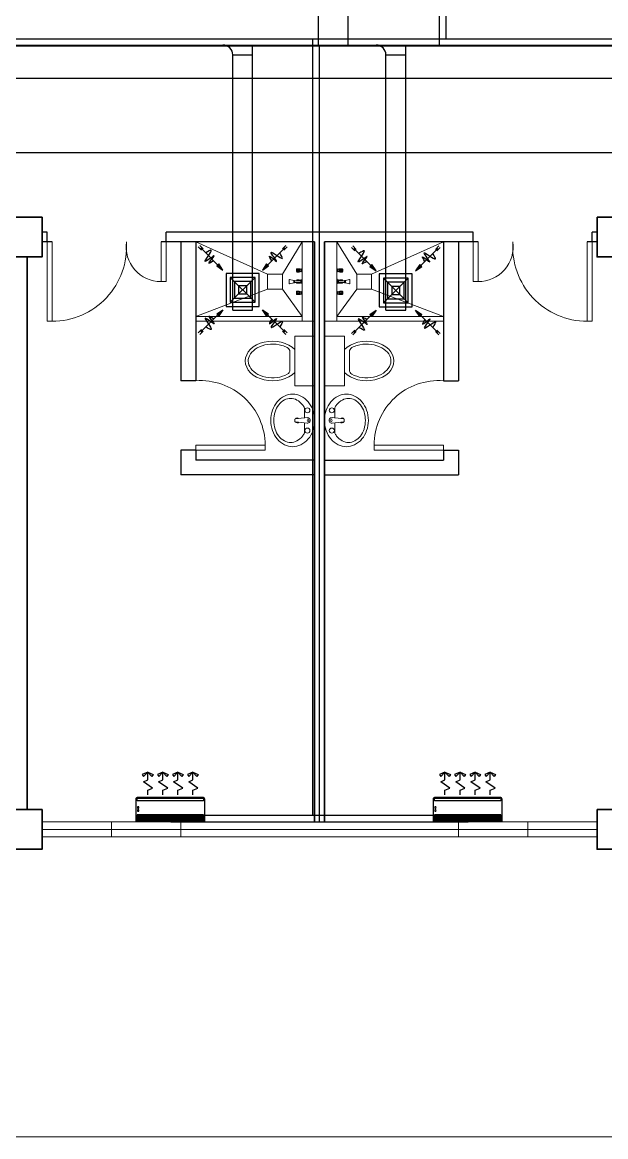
# Model space of a CAD drawing. Header units: millimetres. Extents: x 103 to 228, y 86 to 129.
# Drawn here: x 135.3 to 141.19, y 86.36 to 97.6 of the extents above; entities that cross this region are included whole.
import ezdxf

# ---------------------------------------------------------------- set-up
doc = ezdxf.new("R2010")
doc.units = ezdxf.units.MM
for name, color, linetype in [('ahu line', 150, 'Continuous'), ('AIR', 7, 'Continuous'), ('AIR-00', 8, 'Continuous'), ('AIR-02', 2, 'Continuous'), ('AIR-03', 30, 'Continuous'), ('exhaust', 130, 'Continuous'), ('fcu line', 3, 'Continuous'), ('fcu return', 240, 'Continuous')]:
    doc.layers.add(name, color=color, linetype=linetype)

# ---------------------------------------------------------------- blocks, each defined once
blk = doc.blocks.new('CARRIER-S30-32 (FCD)')
at = {"layer": 'AIR-00'}
for p, q in [((0.825, -0.05), (-0.825, -0.05)), ((0.825, -0.075), (-0.825, -0.075)), ((0.825, -0.1), (-0.825, -0.1)), ((0.825, -0.125), (-0.825, -0.125)), ((0.825, -0.15), (-0.825, -0.15)), ((-0.6, -0.025), (-0.6, -0.175)), ((-0.4, -0.025), (-0.4, -0.175)), ((-0.2, -0.025), (-0.2, -0.175)), ((0, -0.025), (0, -0.175)), ((0.2, -0.025), (0.2, -0.175)), ((0.4, -0.025), (0.4, -0.175)), ((0.6, -0.025), (0.6, -0.175))]:
    blk.add_line(p, q, dxfattribs=at)
for points in [[(-0.825, -0.025), (0.825, -0.025), (0.825, -0.175), (-0.825, -0.175)], [(-0.664, -1.134), (-0.562, -1.239), (-0.697, -1.177)], [(-0.461, -1.134), (-0.562, -1.239), (-0.428, -1.177)], [(-0.289, -1.134), (-0.188, -1.239), (-0.322, -1.177)], [(-0.086, -1.134), (-0.188, -1.239), (-0.053, -1.177)], [(0.086, -1.134), (0.187, -1.239), (0.053, -1.177)], [(0.289, -1.134), (0.187, -1.239), (0.322, -1.177)], [(0.461, -1.134), (0.562, -1.239), (0.428, -1.177)], [(0.664, -1.134), (0.562, -1.239), (0.697, -1.177)]]:
    blk.add_lwpolyline(points, close=True, dxfattribs=at)
blk.add_lwpolyline([(-0.8, -0.595), (0.8, -0.595, 0.414214), (0.825, -0.57), (0.825, -0.525), (-0.825, -0.525), (-0.825, -0.57, 0.414214)], format="xyb", close=True, dxfattribs=at)
for points in [[(-0.562, -0.678), (-0.562, -0.794), (-0.44, -0.843), (-0.667, -0.996), (-0.562, -1.044), (-0.562, -1.239)], [(-0.188, -0.678), (-0.188, -0.794), (-0.065, -0.843), (-0.292, -0.996), (-0.188, -1.044), (-0.188, -1.239)], [(0.187, -0.678), (0.187, -0.794), (0.31, -0.843), (0.083, -0.996), (0.187, -1.044), (0.187, -1.239)], [(0.562, -0.678), (0.562, -0.794), (0.685, -0.843), (0.458, -0.996), (0.562, -1.044), (0.562, -1.239)]]:
    blk.add_lwpolyline(points, dxfattribs=at)
at = {"layer": 'AIR-02'}
for centre in [(-0.8, -0.285), (-0.8, -0.36)]:
    blk.add_circle(centre, 0.0187, dxfattribs=at)
at = {"layer": 'AIR-03'}
blk.add_lwpolyline([(-0.8, -0.62), (0.8, -0.62, 0.414214), (0.85, -0.57), (0.85, 0), (-0.85, 0), (-0.85, -0.57, 0.414214)], format="xyb", close=True, dxfattribs=at)
blk = doc.blocks.new('GRILL-C-IN')
at = {"layer": 'AIR-00', "ltscale": 3}
for p, q in [((-0.623, 0.601), (-0.674, 0.651)), ((-0.601, 0.623), (-0.651, 0.674)), ((-0.637, 0.637), (-0.3, 0.3)), ((0.637, 0.637), (0.3, 0.3)), ((0.601, 0.623), (0.651, 0.674)), ((0.623, 0.601), (0.674, 0.651)), ((-0.637, -0.637), (-0.3, -0.3)), ((0.637, -0.637), (0.3, -0.3)), ((-0.623, -0.601), (-0.674, -0.651)), ((-0.601, -0.623), (-0.651, -0.674)), ((0.601, -0.623), (0.651, -0.674)), ((0.623, -0.601), (0.674, -0.651))]:
    blk.add_line(p, q, dxfattribs=at)
at = {"layer": 'AIR-00', "color": 50}
for p, q in [((-0.188, 0.187), (0.187, -0.188)), ((0.187, 0.187), (-0.188, -0.188))]:
    blk.add_line(p, q, dxfattribs=at)
at = {"layer": 'AIR-00', "ltscale": 3}
for points in [[(-0.362, 0.393), (-0.393, 0.362), (-0.3, 0.3)], [(0.393, 0.362), (0.362, 0.393), (0.3, 0.3)], [(-0.362, -0.393), (-0.393, -0.362), (-0.3, -0.3)], [(0.393, -0.362), (0.362, -0.393), (0.3, -0.3)]]:
    blk.add_lwpolyline(points, close=True, dxfattribs=at)
at = {"layer": 'AIR-00', "color": 50}
for points in [[(-0.188, -0.188), (0.187, -0.188), (0.187, 0.187), (-0.188, 0.187)], [(-0.125, -0.125), (0.125, -0.125), (0.125, 0.125), (-0.125, 0.125)], [(-0.062, -0.062), (0.062, -0.062), (0.062, 0.062), (-0.062, 0.062)]]:
    blk.add_lwpolyline(points, close=True, dxfattribs=at)
at = {"layer": 'AIR-00', "ltscale": 3}
for points in [[(-0.441, 0.441), (-0.512, 0.404), (-0.432, 0.514), (-0.568, 0.43), (-0.477, 0.6), (-0.561, 0.561)], [(0.441, 0.441), (0.404, 0.512), (0.514, 0.432), (0.43, 0.568), (0.6, 0.477), (0.561, 0.561)], [(-0.441, -0.441), (-0.512, -0.404), (-0.432, -0.514), (-0.568, -0.43), (-0.477, -0.6), (-0.561, -0.561)], [(0.441, -0.441), (0.404, -0.512), (0.514, -0.432), (0.43, -0.568), (0.6, -0.477), (0.561, -0.561)]]:
    blk.add_spline(points, degree=3, dxfattribs=at)
for points in [[(-0.3, 0.3), (-0.362, 0.393), (-0.393, 0.362)], [(0.3, 0.3), (0.393, 0.362), (0.362, 0.393)], [(-0.3, -0.3), (-0.362, -0.393), (-0.393, -0.362)], [(0.3, -0.3), (0.393, -0.362), (0.362, -0.393)]]:
    blk.add_solid(points, dxfattribs=at)
at = {"layer": 'AIR-03', "color": 6}
blk.add_lwpolyline([(-0.25, -0.25), (0.25, -0.25), (0.25, 0.25), (-0.25, 0.25)], close=True, dxfattribs=at)

msp = doc.modelspace()

# ---------------------------------------------------------------- linework, layer by layer
at = {"color": 8, "lineweight": 25}
for p, q in [((135.55, 95.482), (135.5, 95.482)), ((135.55, 95.382), (135.55, 95.482)), ((138.35, 95.482), (136.75, 95.482)), ((136.75, 95.382), (136.75, 95.482)), ((139.85, 95.482), (138.25, 95.482)), ((139.85, 95.382), (139.85, 95.482)), ((141.1, 95.482), (141.05, 95.482)), ((141.05, 95.382), (141.05, 95.482)), ((135.6, 95.382), (135.5, 95.382)), ((138.25, 95.382), (136.7, 95.382)), ((138.25, 89.532), (138.25, 95.382)), ((138.25, 95.382), (138.25, 89.532)), ((138.35, 89.532), (138.35, 95.382)), ((138.35, 95.382), (138.35, 89.532)), ((139.9, 95.382), (138.35, 95.382)), ((141.1, 95.382), (141, 95.382)), ((135.35, 89.657), (135.35, 95.232)), ((135.35, 95.232), (135.35, 89.657))]:
    msp.add_line(p, q, dxfattribs=at)
at = {"color": 8, "lineweight": 25, "ltscale": 0.3}
for p, q in [((136.9, 95.382), (136.9, 93.982)), ((137.05, 95.382), (137.05, 93.982)), ((139.55, 95.382), (139.55, 93.982)), ((139.7, 95.382), (139.7, 93.982)), ((137.05, 93.982), (136.9, 93.982)), ((139.55, 93.982), (139.7, 93.982)), ((136.9, 93.282), (136.9, 93.032)), ((137.05, 93.282), (136.9, 93.282)), ((137.05, 93.282), (137.05, 93.182)), ((139.55, 93.282), (139.55, 93.182)), ((139.55, 93.282), (139.7, 93.282)), ((139.7, 93.282), (139.7, 93.032)), ((138.25, 93.182), (137.05, 93.182)), ((138.35, 93.182), (139.55, 93.182)), ((138.25, 93.032), (136.9, 93.032)), ((138.35, 93.032), (139.7, 93.032))]:
    msp.add_line(p, q, dxfattribs=at)
at = {"color": 8, "lineweight": 9, "ltscale": 0.3}
for p, q in [((137.775, 95.057), (137.05, 95.382)), ((137.925, 95.057), (138.125, 95.382)), ((138.675, 95.057), (138.475, 95.382)), ((138.825, 95.057), (139.55, 95.382)), ((137.775, 94.907), (137.05, 94.632)), ((137.925, 94.907), (138.125, 94.632)), ((138.675, 94.907), (138.475, 94.632)), ((138.825, 94.907), (139.55, 94.632))]:
    msp.add_line(p, q, dxfattribs=at)
at = {"color": 8, "lineweight": 9}
for p, q in [((138.125, 95.382), (138.125, 94.582)), ((138.475, 95.382), (138.475, 94.582)), ((138.066, 95.109), (138.066, 95.083)), ((138.066, 95.109), (138.067, 95.109)), ((138.067, 95.109), (138.069, 95.112)), ((138.067, 95.109), (138.067, 95.083)), ((138.069, 95.112), (138.069, 95.079)), ((138.069, 95.112), (138.091, 95.112)), ((138.078, 95.109), (138.09, 95.109)), ((138.078, 95.102), (138.09, 95.102)), ((138.091, 95.112), (138.095, 95.11)), ((138.091, 95.109), (138.091, 95.102)), ((138.097, 95.11), (138.103, 95.11)), ((138.103, 95.11), (138.105, 95.109)), ((138.103, 95.11), (138.103, 95.082)), ((138.105, 95.109), (138.105, 95.082)), ((138.117, 95.107), (138.105, 95.107)), ((138.124, 95.113), (138.117, 95.109)), ((138.117, 95.109), (138.117, 95.082)), ((138.124, 95.113), (138.124, 95.079)), ((138.124, 95.113), (138.125, 95.113)), ((138.125, 95.113), (138.125, 95.079)), ((138.475, 95.113), (138.475, 95.079)), ((138.475, 95.113), (138.475, 95.079)), ((138.475, 95.113), (138.482, 95.109)), ((138.475, 95.113), (138.475, 95.113)), ((138.482, 95.109), (138.482, 95.082)), ((138.482, 95.107), (138.494, 95.107)), ((138.496, 95.11), (138.494, 95.109)), ((138.494, 95.109), (138.494, 95.082)), ((138.496, 95.11), (138.496, 95.082)), ((138.502, 95.11), (138.496, 95.11)), ((138.508, 95.112), (138.504, 95.11)), ((138.53, 95.112), (138.508, 95.112)), ((138.508, 95.109), (138.508, 95.102)), ((138.521, 95.109), (138.509, 95.109)), ((138.521, 95.102), (138.509, 95.102)), ((138.53, 95.112), (138.53, 95.079)), ((138.532, 95.109), (138.53, 95.112)), ((138.532, 95.109), (138.532, 95.083)), ((138.533, 95.109), (138.532, 95.109)), ((138.533, 95.109), (138.533, 95.083)), ((137.993, 94.963), (137.993, 95.001)), ((138.039, 94.994), (137.997, 95.003)), ((138.047, 94.994), (138.039, 94.994)), ((138.039, 94.994), (138.039, 94.97)), ((138.039, 94.994), (138.039, 94.97)), ((138.047, 94.97), (138.047, 94.994)), ((138.047, 94.99), (138.109, 94.99)), ((138.066, 95.083), (138.067, 95.083)), ((138.066, 94.995), (138.066, 94.99)), ((138.066, 94.995), (138.067, 94.995)), ((138.067, 95.083), (138.069, 95.079)), ((138.067, 94.995), (138.069, 94.999)), ((138.067, 94.995), (138.067, 94.99)), ((138.069, 95.079), (138.091, 95.079)), ((138.069, 94.999), (138.069, 94.99)), ((138.069, 94.999), (138.091, 94.999)), ((138.078, 95.09), (138.09, 95.09)), ((138.078, 95.083), (138.09, 95.083)), ((138.078, 94.995), (138.09, 94.995)), ((138.091, 95.083), (138.091, 95.09)), ((138.091, 95.079), (138.095, 95.081)), ((138.091, 94.999), (138.095, 94.997)), ((138.091, 94.995), (138.091, 94.99)), ((138.097, 95.082), (138.103, 95.082)), ((138.097, 94.996), (138.103, 94.996)), ((138.103, 95.082), (138.105, 95.082)), ((138.103, 94.996), (138.103, 94.99)), ((138.103, 94.996), (138.105, 94.995)), ((138.117, 95.084), (138.105, 95.084)), ((138.105, 94.995), (138.105, 94.99)), ((138.109, 94.993), (138.105, 94.993)), ((138.109, 94.965), (138.109, 94.999)), ((138.109, 94.999), (138.119, 94.999)), ((138.109, 94.99), (138.109, 94.975)), ((138.124, 95.079), (138.117, 95.082)), ((138.119, 94.999), (138.125, 95.011)), ((138.119, 94.965), (138.119, 94.999)), ((138.119, 94.999), (138.119, 94.965)), ((138.124, 95.079), (138.125, 95.079)), ((138.125, 95.011), (138.125, 94.953)), ((138.475, 95.079), (138.482, 95.082)), ((138.475, 95.079), (138.475, 95.079)), ((138.48, 94.999), (138.475, 95.011)), ((138.475, 95.011), (138.475, 94.953)), ((138.48, 94.965), (138.48, 94.999)), ((138.49, 94.999), (138.48, 94.999)), ((138.48, 94.999), (138.48, 94.965)), ((138.482, 95.084), (138.494, 95.084)), ((138.49, 94.965), (138.49, 94.999)), ((138.49, 94.993), (138.494, 94.993)), ((138.552, 94.99), (138.49, 94.99)), ((138.49, 94.99), (138.49, 94.975)), ((138.496, 95.082), (138.494, 95.082)), ((138.496, 94.996), (138.494, 94.995)), ((138.494, 94.995), (138.494, 94.99)), ((138.502, 95.082), (138.496, 95.082)), ((138.496, 94.996), (138.496, 94.99)), ((138.502, 94.996), (138.496, 94.996)), ((138.508, 95.079), (138.504, 95.081)), ((138.508, 94.999), (138.504, 94.997)), ((138.508, 95.083), (138.508, 95.09)), ((138.53, 95.079), (138.508, 95.079)), ((138.53, 94.999), (138.508, 94.999)), ((138.508, 94.995), (138.508, 94.99)), ((138.521, 95.09), (138.509, 95.09)), ((138.521, 95.083), (138.509, 95.083)), ((138.521, 94.995), (138.509, 94.995)), ((138.532, 95.083), (138.53, 95.079)), ((138.53, 94.999), (138.53, 94.99)), ((138.532, 94.995), (138.53, 94.999)), ((138.533, 95.083), (138.532, 95.083)), ((138.532, 94.995), (138.532, 94.99)), ((138.533, 94.995), (138.532, 94.995)), ((138.533, 94.995), (138.533, 94.99)), ((138.552, 94.994), (138.56, 94.994)), ((138.552, 94.97), (138.552, 94.994)), ((138.56, 94.994), (138.602, 95.003)), ((138.56, 94.994), (138.56, 94.97)), ((138.56, 94.994), (138.56, 94.97)), ((138.606, 94.963), (138.606, 95.001)), ((138.039, 94.97), (137.997, 94.961)), ((138.039, 94.97), (138.047, 94.97)), ((138.109, 94.975), (138.047, 94.975)), ((138.066, 94.975), (138.066, 94.969)), ((138.066, 94.969), (138.067, 94.969)), ((138.066, 94.882), (138.067, 94.882)), ((138.066, 94.882), (138.066, 94.855)), ((138.067, 94.975), (138.067, 94.969)), ((138.067, 94.969), (138.069, 94.965)), ((138.067, 94.882), (138.069, 94.885)), ((138.067, 94.882), (138.067, 94.855)), ((138.069, 94.975), (138.069, 94.965)), ((138.069, 94.965), (138.091, 94.965)), ((138.069, 94.885), (138.091, 94.885)), ((138.069, 94.885), (138.069, 94.852)), ((138.078, 94.969), (138.09, 94.969)), ((138.078, 94.882), (138.09, 94.882)), ((138.078, 94.875), (138.09, 94.875)), ((138.091, 94.969), (138.091, 94.975)), ((138.091, 94.965), (138.095, 94.968)), ((138.091, 94.885), (138.095, 94.883)), ((138.091, 94.882), (138.091, 94.874)), ((138.097, 94.968), (138.103, 94.968)), ((138.097, 94.882), (138.103, 94.882)), ((138.103, 94.975), (138.103, 94.968)), ((138.103, 94.968), (138.105, 94.969)), ((138.103, 94.882), (138.103, 94.854)), ((138.103, 94.882), (138.105, 94.882)), ((138.105, 94.975), (138.105, 94.969)), ((138.109, 94.971), (138.105, 94.971)), ((138.105, 94.882), (138.105, 94.855)), ((138.117, 94.88), (138.105, 94.88)), ((138.119, 94.965), (138.109, 94.965)), ((138.124, 94.886), (138.117, 94.882)), ((138.117, 94.882), (138.117, 94.855)), ((138.125, 94.953), (138.119, 94.965)), ((138.124, 94.886), (138.125, 94.886)), ((138.124, 94.886), (138.124, 94.851)), ((138.125, 94.886), (138.125, 94.851)), ((138.475, 94.953), (138.48, 94.965)), ((138.475, 94.886), (138.475, 94.886)), ((138.475, 94.886), (138.482, 94.882)), ((138.475, 94.886), (138.475, 94.851)), ((138.475, 94.886), (138.475, 94.851)), ((138.48, 94.965), (138.49, 94.965)), ((138.482, 94.882), (138.482, 94.855)), ((138.482, 94.88), (138.494, 94.88)), ((138.49, 94.975), (138.552, 94.975)), ((138.49, 94.971), (138.494, 94.971)), ((138.494, 94.975), (138.494, 94.969)), ((138.496, 94.968), (138.494, 94.969)), ((138.494, 94.882), (138.494, 94.855)), ((138.496, 94.882), (138.494, 94.882)), ((138.496, 94.975), (138.496, 94.968)), ((138.502, 94.968), (138.496, 94.968)), ((138.502, 94.882), (138.496, 94.882)), ((138.496, 94.882), (138.496, 94.854)), ((138.508, 94.965), (138.504, 94.968)), ((138.508, 94.885), (138.504, 94.883)), ((138.508, 94.969), (138.508, 94.975)), ((138.53, 94.965), (138.508, 94.965)), ((138.53, 94.885), (138.508, 94.885)), ((138.508, 94.882), (138.508, 94.874)), ((138.521, 94.969), (138.509, 94.969)), ((138.521, 94.882), (138.509, 94.882)), ((138.521, 94.875), (138.509, 94.875)), ((138.53, 94.975), (138.53, 94.965)), ((138.532, 94.969), (138.53, 94.965)), ((138.532, 94.882), (138.53, 94.885)), ((138.53, 94.885), (138.53, 94.852)), ((138.532, 94.975), (138.532, 94.969)), ((138.533, 94.969), (138.532, 94.969)), ((138.533, 94.882), (138.532, 94.882)), ((138.532, 94.882), (138.532, 94.855)), ((138.533, 94.975), (138.533, 94.969)), ((138.533, 94.882), (138.533, 94.855)), ((138.56, 94.97), (138.552, 94.97)), ((138.56, 94.97), (138.602, 94.961)), ((138.066, 94.855), (138.067, 94.855)), ((138.067, 94.855), (138.069, 94.852)), ((138.069, 94.852), (138.091, 94.852)), ((138.078, 94.862), (138.09, 94.862)), ((138.078, 94.855), (138.09, 94.855)), ((138.091, 94.855), (138.091, 94.863)), ((138.091, 94.852), (138.095, 94.854)), ((138.097, 94.854), (138.103, 94.854)), ((138.103, 94.854), (138.105, 94.855)), ((138.117, 94.857), (138.105, 94.857)), ((138.124, 94.851), (138.117, 94.855)), ((138.124, 94.851), (138.125, 94.851)), ((138.475, 94.851), (138.482, 94.855)), ((138.475, 94.851), (138.475, 94.851)), ((138.482, 94.857), (138.494, 94.857)), ((138.496, 94.854), (138.494, 94.855)), ((138.502, 94.854), (138.496, 94.854)), ((138.508, 94.852), (138.504, 94.854)), ((138.508, 94.855), (138.508, 94.863)), ((138.53, 94.852), (138.508, 94.852)), ((138.521, 94.862), (138.509, 94.862)), ((138.521, 94.855), (138.509, 94.855)), ((138.532, 94.855), (138.53, 94.852)), ((138.533, 94.855), (138.532, 94.855)), ((138.25, 94.432), (138.05, 94.432)), ((138.05, 94.432), (138.05, 93.932)), ((138.25, 93.932), (138.25, 94.432)), ((138.35, 94.432), (138.55, 94.432)), ((138.35, 93.932), (138.35, 94.432)), ((138.55, 94.432), (138.55, 93.932)), ((138, 94.273), (138, 94.092)), ((138.6, 94.273), (138.6, 94.092)), ((138.05, 93.932), (138.25, 93.932)), ((138.55, 93.932), (138.35, 93.932)), ((138.148, 93.606), (138.148, 93.709)), ((138.452, 93.606), (138.452, 93.709)), ((138.052, 93.597), (138.173, 93.61)), ((138.052, 93.568), (138.173, 93.554)), ((138.35, 93.632), (138.35, 91.532)), ((138.547, 93.597), (138.426, 93.61)), ((138.547, 93.568), (138.426, 93.554)), ((135.5, 89.532), (138.25, 89.532)), ((135.5, 89.532), (135.5, 89.382)), ((136.2, 89.532), (136.2, 89.382)), ((136.9, 89.382), (136.9, 89.532)), ((138.25, 89.532), (138.35, 89.532)), ((141.1, 89.532), (138.35, 89.532)), ((139.7, 89.532), (139.7, 89.382)), ((140.4, 89.532), (140.4, 89.382)), ((141.1, 89.382), (141.1, 89.532)), ((136.9, 89.457), (135.5, 89.457)), ((135.5, 89.382), (138.35, 89.382)), ((136.9, 89.457), (139.7, 89.457)), ((141.1, 89.382), (138.35, 89.382)), ((141.1, 89.457), (139.7, 89.457)), ((144.85, 86.357), (129.525, 86.357))]:
    msp.add_line(p, q, dxfattribs=at)
at = {"color": 8, "lineweight": 35}
for points in [[(135.1, 95.632), (135.5, 95.632), (135.5, 95.232), (135.1, 95.232)], [(141.1, 95.632), (141.5, 95.632), (141.5, 95.232), (141.1, 95.232)], [(135.1, 89.657), (135.5, 89.657), (135.5, 89.257), (135.1, 89.257)], [(141.1, 89.657), (141.5, 89.657), (141.5, 89.257), (141.1, 89.257)]]:
    msp.add_lwpolyline(points, close=True, dxfattribs=at)
at = {"color": 8, "lineweight": 13, "ltscale": 0.03}
for points in [[(135.6, 95.382), (135.55, 95.382), (135.55, 94.582), (135.6, 94.582)], [(136.75, 95.382), (136.7, 95.382), (136.7, 94.982), (136.75, 94.982)], [(139.85, 95.382), (139.9, 95.382), (139.9, 94.982), (139.85, 94.982)], [(141, 95.382), (141.05, 95.382), (141.05, 94.582), (141, 94.582)], [(137.05, 93.282), (137.05, 93.332), (137.75, 93.332), (137.75, 93.282)], [(139.55, 93.282), (139.55, 93.332), (138.85, 93.332), (138.85, 93.282)]]:
    msp.add_lwpolyline(points, close=True, dxfattribs=at)
at = {"color": 8, "lineweight": 9, "ltscale": 0.03}
for points in [[(137.925, 94.907), (137.925, 95.057), (137.775, 95.057), (137.775, 94.907)], [(138.675, 94.907), (138.675, 95.057), (138.825, 95.057), (138.825, 94.907)]]:
    msp.add_lwpolyline(points, close=True, dxfattribs=at)
at = {"color": 8, "lineweight": 9, "ltscale": 0.3}
for points in [[(138.125, 94.632), (137.05, 94.632), (137.05, 94.582), (138.25, 94.582), (138.25, 94.582)], [(138.475, 94.632), (139.55, 94.632), (139.55, 94.582), (138.35, 94.582), (138.35, 94.582)]]:
    msp.add_lwpolyline(points, dxfattribs=at)
at = {"color": 8, "lineweight": 9}
for points in [[(138.029, 93.847, 0.11576), (137.946, 93.828, 0.104047), (137.872, 93.769, 0.090875), (137.825, 93.686, 0.083344), (137.808, 93.582, 0.083344), (137.825, 93.479, 0.090875), (137.872, 93.395, 0.104047), (137.946, 93.336, 0.11576), (138.029, 93.317, 0.11576), (138.111, 93.336, 0.104047), (138.185, 93.395, 0.090875), (138.232, 93.479, 0.083344), (138.25, 93.582, 0.083344), (138.232, 93.686, 0.090875), (138.185, 93.769, 0.104047), (138.111, 93.828, 0.11576)], [(138.571, 93.847, -0.11576), (138.653, 93.828, -0.104047), (138.727, 93.769, -0.090875), (138.774, 93.686, -0.083344), (138.792, 93.582, -0.083344), (138.774, 93.479, -0.090875), (138.727, 93.395, -0.104047), (138.653, 93.336, -0.11576), (138.571, 93.317, -0.11576), (138.488, 93.336, -0.104047), (138.414, 93.395, -0.090875), (138.367, 93.479, -0.083344), (138.35, 93.582, -0.083344), (138.367, 93.686, -0.090875), (138.414, 93.769, -0.104047), (138.488, 93.828, -0.11576)]]:
    msp.add_lwpolyline(points, format="xyb", close=True, dxfattribs=at)
for points in [[(138.008, 93.805, 0.124838), (137.945, 93.789, 0.105788), (137.887, 93.739, 0.086697), (137.851, 93.67, 0.076776), (137.838, 93.582, 0.076776), (137.851, 93.495, 0.086697), (137.887, 93.425, 0.105788), (137.945, 93.375, 0.124838), (138.008, 93.36, 0.124838), (138.07, 93.375, 0.105788), (138.128, 93.425, 0.040067), (138.148, 93.455), (138.148, 93.558, 0.040067)], [(138.592, 93.805, -0.124838), (138.654, 93.789, -0.105788), (138.712, 93.739, -0.086697), (138.748, 93.67, -0.076776), (138.762, 93.582, -0.076776), (138.748, 93.495, -0.086697), (138.712, 93.425, -0.105788), (138.654, 93.375, -0.124838), (138.592, 93.36, -0.124838), (138.529, 93.375, -0.105788), (138.471, 93.425, -0.040067), (138.452, 93.455), (138.452, 93.558, -0.040067)]]:
    msp.add_lwpolyline(points, format="xyb", dxfattribs=at)
for centre, radius in [((138.177, 93.684), 0.0255), ((138.423, 93.684), 0.0255), ((138.183, 93.582), 0.0095), ((138.416, 93.582), 0.0095), ((138.177, 93.48), 0.0255), ((138.423, 93.48), 0.0255)]:
    msp.add_circle(centre, radius, dxfattribs=at)
at = {"color": 8, "lineweight": 13, "ltscale": 0.03}
for centre, radius, start, end in [((135.6, 95.334), 0.752, 270, 3.6952), ((136.7, 95.335), 0.353, 172.3719, 270), ((139.9, 95.335), 0.353, 270, 7.6281), ((141, 95.334), 0.752, 176.3048, 270), ((137.098, 93.332), 0.652, 0, 94.2422), ((139.501, 93.332), 0.652, 85.7578, 180)]:
    msp.add_arc(centre, radius, start, end, dxfattribs=at)
at = {"color": 8, "lineweight": 9}
for centre, radius, start, end in [((137.95, 94.273), 0.05, 0, 61.8499), ((138.65, 94.273), 0.05, 118.1501, 180), ((137.95, 94.092), 0.05, 298.0084, 360), ((138.65, 94.092), 0.05, 180, 241.9916), ((138.008, 93.673), 0.131, 61.5364, 90), ((137.984, 93.629), 0.181, 37.3815, 61.5364), ((138.615, 93.629), 0.181, 118.4636, 142.6185), ((138.592, 93.673), 0.131, 90, 118.4636), ((137.946, 93.601), 0.228, 28.2037, 37.3815), ((138.653, 93.601), 0.228, 142.6185, 151.7963), ((138.075, 93.582), 0.025, 161.3793, 198.6207), ((138.145, 93.582), 0.0948, 171.2026, 188.7974), ((138.075, 93.582), 0.025, 48.7978, 143.6932), ((138.075, 93.582), 0.025, 216.3068, 311.2022), ((138.177, 93.582), 0.028, 263.7545, 96.2455), ((138.423, 93.582), 0.028, 83.7545, 276.2455), ((138.524, 93.582), 0.025, 36.3068, 131.2022), ((138.524, 93.582), 0.025, 228.7978, 323.6932), ((138.454, 93.582), 0.0948, 351.2026, 8.7974), ((138.524, 93.582), 0.025, 341.3793, 18.6207)]:
    msp.add_arc(centre, radius, start, end, dxfattribs=at)
for centre, major_axis, ratio, start_param, end_param in [((138.079, 95.121), (0.00896, 0.00896), 1, 3.15309, 3.864175), ((138.079, 95.091), (0.00738, 0.00738), 1, 0.858879, 1.643677), ((138.09, 95.113), (-0.00268, 0.00268), 1, 2.356082, 2.983721), ((138.09, 95.098), (0.00268, 0.00268), 1, 0.157647, 0.785286), ((138.084, 95.124), (-0.0118, 0.0118), 1, 2.876824, 3.009049), ((138.085, 95.091), (-0.00887, 0.00887), 1, 4.509022, 4.870036), ((138.097, 95.114), (-0.00268, 0.00268), 1, 1.862141, 2.356082), ((138.074, 95.096), (0.00268, 0.00268), 1, 1.643677, 3.068487), ((138.079, 95.07), (-0.00896, 0.00896), 1, -0.722807, -0.011722), ((138.079, 95.008), (0.00896, 0.00896), 1, 3.15309, 3.864175), ((138.079, 95.1), (-0.00738, 0.00738), 1, 1.497691, 2.282489), ((138.09, 95.093), (0.00268, 0.00268), 1, 3.926878, 4.554518), ((138.09, 95.079), (-0.00268, 0.00268), 1, -1.41315, -0.785511), ((138.09, 94.999), (0.00268, 0.00268), 1, 3.926878, 4.554518), ((138.085, 95.101), (-0.00887, 0.00887), 1, 2.983721, 3.344735), ((138.084, 95.067), (0.0118, 0.0118), 1, 0.132318, 0.264544), ((138.084, 95.01), (-0.0118, 0.0118), 1, 2.876824, 3.009049), ((138.092, 95.096), (0.00268, 0.00268), 1, 4.915531, 6.079819), ((138.097, 95.078), (-0.00268, 0.00268), 1, -0.785511, -0.291569), ((138.097, 95), (0.00268, 0.00268), 1, 3.432937, 3.926878), ((138.603, 94.999), (-0.00268, -0.00268), 1, 2.92514, 4.295202), ((137.996, 94.965), (-0.00268, 0.00268), 1, 1.354119, 2.724181), ((138.079, 94.956), (0.00896, 0.00896), 1, 0.847989, 1.559075), ((138.079, 94.894), (0.00896, 0.00896), 1, 3.15309, 3.864175), ((138.079, 94.864), (0.00738, 0.00738), 1, 0.858879, 1.643677), ((138.09, 94.965), (0.00268, 0.00268), 1, 0.157647, 0.785286), ((138.09, 94.885), (-0.00268, 0.00268), 1, 2.356082, 2.983721), ((138.09, 94.871), (0.00268, 0.00268), 1, 0.157647, 0.785286), ((138.084, 94.954), (-0.0118, 0.0118), 1, -1.438478, -1.306252), ((138.084, 94.897), (0.0118, 0.0118), 1, 4.44762, 4.579846), ((138.097, 94.964), (0.00268, 0.00268), 1, 0.785286, 1.279227), ((138.097, 94.886), (-0.00268, 0.00268), 1, 1.862141, 2.356082), ((138.074, 94.868), (0.00268, 0.00268), 1, 1.643677, 3.068487), ((138.079, 94.843), (-0.00896, 0.00896), 1, -0.722807, -0.011722), ((138.079, 94.873), (-0.00738, 0.00738), 1, 1.497691, 2.282489), ((138.09, 94.866), (0.00268, 0.00268), 1, 3.926878, 4.554518), ((138.09, 94.852), (-0.00268, 0.00268), 1, -1.41315, -0.785511), ((138.085, 94.864), (-0.00887, 0.00887), 1, 4.509022, 4.870036), ((138.085, 94.873), (-0.00887, 0.00887), 1, 2.983721, 3.344735), ((138.084, 94.84), (0.0118, 0.0118), 1, 0.132318, 0.264544), ((138.092, 94.868), (0.00268, 0.00268), 1, 4.915531, 6.079819), ((138.097, 94.851), (-0.00268, 0.00268), 1, -0.785511, -0.291569), ((137.825, 94.182), (0.275, 0), 0.727273, 0.612555, 5.670631)]:
    msp.add_ellipse(centre, major_axis=major_axis, ratio=ratio, start_param=start_param, end_param=end_param, dxfattribs=at)
at = {"color": 8, "lineweight": 9, "extrusion": (2.88216e-41, -4.99074e-41, -1)}
for centre, major_axis, start_param, end_param in [((138.502, 95.114), (0.00268, -0.00268), 0.291344, 0.785286), ((138.514, 95.091), (-0.00887, -0.00887), 1.36743, 1.728443), ((138.515, 95.124), (-0.0118, -0.0118), -0.264769, -0.132543), ((138.509, 95.113), (-0.00268, -0.00268), -0.785511, -0.157871), ((138.509, 95.098), (0.00268, -0.00268), 3.299239, 3.926878), ((138.52, 95.121), (-0.00896, -0.00896), -1.559299, -0.848214), ((138.52, 95.091), (0.00738, -0.00738), 4.000472, 4.78527), ((138.502, 95.078), (0.00268, -0.00268), 3.926878, 4.42082), ((138.502, 95), (-0.00268, -0.00268), -1.279452, -0.785511), ((138.507, 95.096), (-0.00268, -0.00268), 0.203142, 1.36743), ((138.514, 95.101), (0.00887, -0.00887), 1.412925, 1.773938), ((138.515, 95.067), (-0.0118, -0.0118), 1.703115, 1.83534), ((138.515, 95.01), (0.0118, -0.0118), 1.306028, 1.438253), ((138.509, 95.093), (0.00268, -0.00268), 0.785286, 1.412925), ((138.509, 95.079), (0.00268, -0.00268), 3.299239, 3.926878), ((138.509, 94.999), (-0.00268, -0.00268), -0.785511, -0.157871), ((138.52, 95.1), (-0.00738, -0.00738), 4.639283, 5.424081), ((138.52, 95.07), (0.00896, -0.00896), 3.989582, 4.700667), ((138.52, 95.008), (0.00896, -0.00896), 0.011497, 0.722582), ((138.525, 95.096), (0.00268, -0.00268), 4.78527, 6.21008), ((138.502, 94.964), (0.00268, -0.00268), 3.926878, 4.42082), ((138.502, 94.886), (-0.00268, -0.00268), -1.279452, -0.785511), ((138.515, 94.954), (0.0118, -0.0118), 3.273911, 3.406137), ((138.515, 94.897), (-0.0118, -0.0118), -0.264769, -0.132543), ((138.509, 94.965), (0.00268, -0.00268), 3.299239, 3.926878), ((138.509, 94.885), (0.00268, -0.00268), 0.785286, 1.412925), ((138.509, 94.871), (0.00268, -0.00268), 3.299239, 3.926878), ((138.52, 94.956), (-0.00896, -0.00896), 2.418785, 3.129871), ((138.52, 94.894), (-0.00896, -0.00896), -1.559299, -0.848214), ((138.52, 94.864), (0.00738, -0.00738), 4.000472, 4.78527), ((138.603, 94.965), (0.00268, -0.00268), 6.066508, 7.43657), ((138.502, 94.851), (-0.00268, -0.00268), 2.356082, 2.850023), ((138.507, 94.868), (-0.00268, -0.00268), 0.203142, 1.36743), ((138.514, 94.864), (0.00887, -0.00887), 2.938226, 3.299239), ((138.514, 94.873), (-0.00887, -0.00887), -0.157871, 0.203142), ((138.515, 94.84), (-0.0118, -0.0118), 1.703115, 1.83534), ((138.509, 94.866), (0.00268, -0.00268), 0.785286, 1.412925), ((138.509, 94.852), (-0.00268, -0.00268), 1.728443, 2.356082), ((138.52, 94.873), (0.00738, -0.00738), 6.21008, 6.994878), ((138.52, 94.843), (-0.00896, -0.00896), 2.418785, 3.129871), ((138.525, 94.868), (-0.00268, -0.00268), 3.214474, 4.639283)]:
    msp.add_ellipse(centre, major_axis=major_axis, ratio=1, start_param=start_param, end_param=end_param, dxfattribs=at)
at = {"color": 8, "lineweight": 9, "extrusion": (-2.88216e-41, -4.99074e-41, -1)}
msp.add_ellipse((137.996, 94.999), major_axis=(-0.00268, 0.00268), ratio=1, start_param=6.066732, end_param=7.436794, dxfattribs=at)
at = {"color": 8, "lineweight": 9, "extrusion": (0, 0, -1)}
msp.add_ellipse((138.775, 94.182), major_axis=(-0.275, 0), ratio=0.727273, start_param=0.612555, end_param=5.670631, dxfattribs=at)
at = {"color": 8, "lineweight": 9}
for points in [[(137.973, 94.317), (137.957, 94.326), (137.939, 94.333), (137.847, 94.36), (137.76, 94.355), (137.629, 94.297), (137.587, 94.247), (137.574, 94.149), (137.6, 94.097), (137.711, 94.023), (137.795, 94.005), (137.909, 94.02), (137.943, 94.032), (137.973, 94.048)], [(138.626, 94.317), (138.642, 94.326), (138.66, 94.333), (138.752, 94.36), (138.839, 94.355), (138.97, 94.297), (139.012, 94.247), (139.025, 94.149), (138.999, 94.097), (138.888, 94.023), (138.804, 94.005), (138.691, 94.02), (138.656, 94.032), (138.626, 94.048)]]:
    msp.add_open_spline(points, degree=3, knots=[0.937253, 0.937253, 0.937253, 0.937253, 1.185372, 1.185372, 2.113864, 2.113864, 3.042356, 3.042356, 3.970847, 3.970847, 4.899339, 4.899339, 5.346062, 5.346062, 5.346062, 5.346062], dxfattribs=at)
at = {"layer": 'ahu line', "linetype": 'Continuous'}
for p, q in [((153.212, 97.032), (122.675, 97.032)), ((153.212, 96.282), (122.475, 96.282))]:
    msp.add_line(p, q, dxfattribs=at)
at = {"layer": 'exhaust'}
for p, q in [((138.286, 97.769), (138.286, 97.369)), ((138.586, 97.769), (138.586, 97.369)), ((121.229, 97.369), (153.933, 97.369)), ((137.624, 94.693), (137.624, 97.369)), ((137.624, 94.693), (137.624, 97.369)), ((139.169, 94.693), (139.169, 97.369)), ((137.424, 94.693), (137.424, 97.269)), ((137.424, 97.269), (137.624, 97.269)), ((138.969, 94.693), (138.969, 97.269)), ((138.969, 97.269), (139.169, 97.269)), ((137.424, 94.693), (137.624, 94.693)), ((137.728, 94.693), (137.734, 94.693)), ((138.969, 94.693), (139.169, 94.693))]:
    msp.add_line(p, q, dxfattribs=at)
for centre in [(137.324, 97.269), (138.869, 97.269)]:
    msp.add_arc(centre, 0.1, 0, 90, dxfattribs=at)
at = {"layer": 'fcu line', "linetype": 'Continuous'}
for p, q in [((139.505, 101.522), (139.505, 97.357)), ((153.312, 97.357), (118.535, 97.357)), ((138.3, 89.532), (138.3, 97.357)), ((136.8, 89.532), (139.8, 89.532))]:
    msp.add_line(p, q, dxfattribs=at)
at = {"layer": 'fcu return', "linetype": 'Continuous'}
for p, q in [((139.575, 101.522), (139.575, 97.427)), ((153.242, 97.427), (118.535, 97.427)), ((138.23, 89.602), (138.23, 97.427)), ((136.8, 89.602), (139.8, 89.602))]:
    msp.add_line(p, q, dxfattribs=at)

# ---------------------------------------------------------------- block references
at = {"layer": 'AIR', "xscale": 0.6658363358532475, "yscale": 0.6658363358532475, "zscale": 0.6658363358532475}
for p in [(137.524, 94.899), (139.069, 94.893)]:
    msp.add_blockref('GRILL-C-IN', p, dxfattribs=at)
at = {"layer": 'AIR', "xscale": -0.4053817101480872, "yscale": 0.4053817101480872, "zscale": 0.4053817101480872, "rotation": 180}
for p in [(136.793, 89.532), (139.793, 89.532)]:
    msp.add_blockref('CARRIER-S30-32 (FCD)', p, dxfattribs=at)

doc.saveas('drawing.dxf')
